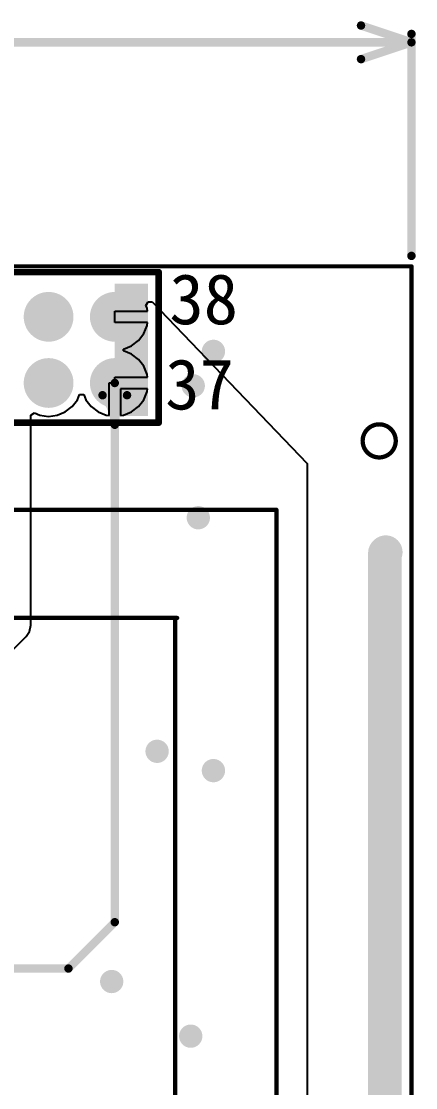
# Model space of a CAD drawing. Header units: inches. Extents: x 32166 to 66782, y 2386 to 7162.
# Drawn here: x 33063.9 to 33183.1, y 3490 to 3812.3 of the extents above; entities that cross this region are included whole.
import ezdxf

# ---------------------------------------------------------------- set-up
doc = ezdxf.new("R2010")
doc.units = ezdxf.units.IN
doc.header["$LTSCALE"] = 0.64311
doc.header["$MEASUREMENT"] = 0
doc.layers.get('0').update_dxf_attribs({"linetype": 'CONTINUOUS'})
for name, color, linetype in [('BOTTOMLAYER', 5, 'CONTINUOUS'), ('BOTTOMOVERLAY', 54, 'CONTINUOUS'), ('BOTTOMSOLDER', 6, 'CONTINUOUS'), ('KEEPOUTLAYER', 6, 'CONTINUOUS'), ('MIDLAYER1', 16, 'CONTINUOUS'), ('MIDLAYER2', 76, 'CONTINUOUS'), ('MULTILAYER', 9, 'CONTINUOUS'), ('TOPLAYER', 1, 'CONTINUOUS'), ('TOPOVERLAY', 2, 'CONTINUOUS'), ('TOPSOLDER', 216, 'CONTINUOUS')]:
    doc.layers.add(name, color=color, linetype=linetype)
doc.styles.get("Standard").update_dxf_attribs({"font": 'txt', "width": 0.8})

# ---------------------------------------------------------------- blocks, each defined once
blk = doc.blocks.new('H______19_2_2_0_3')
at = {"layer": 'BOTTOMLAYER', "const_width": 0.65}
for points in [[(15.675, 1, 1), (16.325, 1, 1)], [(17.675, 1, 1), (18.325, 1, 1)], [(15.675, -1, 1), (16.325, -1, 1)], [(17.675, -1, 1), (18.325, -1, 1)]]:
    blk.add_lwpolyline(points, format="xyb", close=True, dxfattribs=at)
at = {"layer": 'BOTTOMOVERLAY', "const_width": 0.2}
for points in [[(-19.2, 2.35), (19.325, 2.35)], [(19.325, -2.2), (19.325, 2.35)], [(-19.2, -2.2), (19.325, -2.2)]]:
    blk.add_lwpolyline(points, dxfattribs=at)
at = {"layer": 'BOTTOMOVERLAY', "const_width": 0.1}
for points in [[(19.275, 2.35, 1), (19.375, 2.35, 1)], [(19.275, 2.35, 1), (19.375, 2.35, 1)], [(19.275, -2.2, 1), (19.375, -2.2, 1)], [(19.275, -2.2, 1), (19.375, -2.2, 1)]]:
    blk.add_lwpolyline(points, format="xyb", close=True, dxfattribs=at)
at = {"layer": 'BOTTOMSOLDER', "const_width": 0.752}
for points in [[(15.624, 1, 1), (16.376, 1, 1)], [(17.624, 1, 1), (18.376, 1, 1)], [(15.624, -1, 1), (16.376, -1, 1)], [(17.624, -1, 1), (18.376, -1, 1)]]:
    blk.add_lwpolyline(points, format="xyb", close=True, dxfattribs=at)
at = {"layer": 'MIDLAYER1', "const_width": 0.65}
for points in [[(15.675, 1, 1), (16.325, 1, 1)], [(17.675, 1, 1), (18.325, 1, 1)], [(15.675, -1, 1), (16.325, -1, 1)], [(17.675, -1, 1), (18.325, -1, 1)]]:
    blk.add_lwpolyline(points, format="xyb", close=True, dxfattribs=at)
at = {"layer": 'MIDLAYER2', "const_width": 0.65}
for points in [[(15.675, 1, 1), (16.325, 1, 1)], [(17.675, 1, 1), (18.325, 1, 1)], [(15.675, -1, 1), (16.325, -1, 1)], [(17.675, -1, 1), (18.325, -1, 1)]]:
    blk.add_lwpolyline(points, format="xyb", close=True, dxfattribs=at)
at = {"layer": 'MULTILAYER', "const_width": 0.65}
for points in [[(15.675, 1, 1), (16.325, 1, 1)], [(17.675, 1, 1), (18.325, 1, 1)], [(15.675, -1, 1), (16.325, -1, 1)], [(17.675, -1, 1), (18.325, -1, 1)]]:
    blk.add_lwpolyline(points, format="xyb", close=True, dxfattribs=at)
at = {"layer": 'TOPLAYER', "const_width": 0.65}
for points in [[(15.675, 1, 1), (16.325, 1, 1)], [(17.675, 1, 1), (18.325, 1, 1)], [(15.675, -1, 1), (16.325, -1, 1)], [(17.675, -1, 1), (18.325, -1, 1)]]:
    blk.add_lwpolyline(points, format="xyb", close=True, dxfattribs=at)
at = {"layer": 'TOPSOLDER', "const_width": 0.752}
for points in [[(15.624, 1, 1), (16.376, 1, 1)], [(17.624, 1, 1), (18.376, 1, 1)], [(15.624, -1, 1), (16.376, -1, 1)], [(17.624, -1, 1), (18.376, -1, 1)]]:
    blk.add_lwpolyline(points, format="xyb", close=True, dxfattribs=at)
at = {"layer": 'BOTTOMOVERLAY'}
for s, p in [('38', (19.65, 0.775)), ('37', (19.525, -1.8))]:
    blk.add_text(s, height=1.524, dxfattribs=at).set_placement(p)

msp = doc.modelspace()

# ---------------------------------------------------------------- linework, layer by layer
at = {"layer": 'KEEPOUTLAYER', "const_width": 1.28}
for points in [[(32671.81, 3738.23), (33181.81, 3738.23)], [(33181.81, 2983.06), (33181.81, 3738.23)]]:
    msp.add_lwpolyline(points, dxfattribs=at)
at = {"layer": 'KEEPOUTLAYER'}
for points, const_width in [([(33181.49, 3738.23, 1), (33182.13, 3738.23, 1)], 0.638), ([(33181.49, 3738.23, 1), (33182.13, 3738.23, 1)], 0.638), ([(33177.06, 3685.48, 1), (33167.06, 3685.48, 1)], 1.3), ([(33177.06, 3685.48, 1), (33167.06, 3685.48, 1)], 1.3), ([(33166.73, 3685.48, 1), (33167.38, 3685.48, 1)], 0.65), ([(33166.73, 3685.48, 1), (33167.38, 3685.48, 1)], 0.65), ([(33176.73, 3685.48, 1), (33177.38, 3685.48, 1)], 0.65), ([(33176.73, 3685.48, 1), (33177.38, 3685.48, 1)], 0.65)]:
    msp.add_lwpolyline(points, format="xyb", close=True, dxfattribs=dict(at, const_width=const_width))
at = {"layer": 'MIDLAYER1', "const_width": 2.5}
for points in [[(33120.72, 3712.54, 1), (33123.22, 3712.54, 1)], [(33114.62, 3702.13, 1), (33117.12, 3702.13, 1)], [(33116.15, 3662.25, 1), (33118.65, 3662.25, 1)], [(33103.7, 3591.64, 1), (33106.2, 3591.64, 1)], [(33120.72, 3585.8, 1), (33123.22, 3585.8, 1)], [(33089.99, 3522.04, 1), (33092.49, 3522.04, 1)], [(33113.86, 3505.53, 1), (33116.36, 3505.53, 1)]]:
    msp.add_lwpolyline(points, format="xyb", close=True, dxfattribs=at)
at = {"layer": 'MIDLAYER2', "const_width": 2.5}
for points in [[(33120.72, 3712.54, 1), (33123.22, 3712.54, 1)], [(33114.62, 3702.13, 1), (33117.12, 3702.13, 1)], [(33116.15, 3662.25, 1), (33118.65, 3662.25, 1)], [(33103.7, 3591.64, 1), (33106.2, 3591.64, 1)], [(33120.72, 3585.8, 1), (33123.22, 3585.8, 1)], [(33089.99, 3522.04, 1), (33092.49, 3522.04, 1)], [(33113.86, 3505.53, 1), (33116.36, 3505.53, 1)]]:
    msp.add_lwpolyline(points, format="xyb", close=True, dxfattribs=at)
at = {"layer": 'MULTILAYER', "const_width": 2.5}
for points in [[(33120.72, 3712.54, 1), (33123.22, 3712.54, 1)], [(33114.62, 3702.13, 1), (33117.12, 3702.13, 1)], [(33116.15, 3662.25, 1), (33118.65, 3662.25, 1)], [(33103.7, 3591.64, 1), (33106.2, 3591.64, 1)], [(33120.72, 3585.8, 1), (33123.22, 3585.8, 1)], [(33089.99, 3522.04, 1), (33092.49, 3522.04, 1)], [(33113.86, 3505.53, 1), (33116.36, 3505.53, 1)]]:
    msp.add_lwpolyline(points, format="xyb", close=True, dxfattribs=at)
at = {"layer": 'TOPLAYER'}
for p, q in [((33101.55, 3726.45), (33102.26, 3727.51)), ((33101.91, 3725.59), (33101.55, 3726.45)), ((33102.26, 3727.51), (33103.49, 3727.51)), ((33103.49, 3727.51), (33150.32, 3678.68)), ((33092.16, 3721.23), (33092.16, 3724.73)), ((33092.16, 3724.73), (33102.02, 3724.73)), ((33102.02, 3724.73), (33101.91, 3725.59)), ((33102.02, 3721.23), (33092.16, 3721.23)), ((33100.9, 3717.93), (33101.91, 3720.37)), ((33101.91, 3720.37), (33102.02, 3721.23)), ((33099.3, 3715.85), (33100.9, 3717.93)), ((33094.78, 3713.24), (33097.21, 3714.24)), ((33097.21, 3714.24), (33099.3, 3715.85)), ((33094.78, 3712.72), (33094.78, 3713.24)), ((33097.21, 3711.71), (33094.78, 3712.72)), ((33099.3, 3710.11), (33097.21, 3711.71)), ((33100.9, 3708.02), (33099.3, 3710.11)), ((33101.91, 3705.59), (33100.9, 3708.02)), ((33092.16, 3702.98), (33092.16, 3704.73)), ((33092.16, 3704.73), (33102.02, 3704.73)), ((33102.02, 3704.73), (33101.91, 3705.59)), ((33090.42, 3693.12), (33090.42, 3702.98)), ((33090.42, 3702.98), (33092.16, 3702.98)), ((33102.02, 3701.23), (33093.92, 3701.23)), ((33093.92, 3701.23), (33093.92, 3693.12)), ((33101.91, 3700.37), (33102.02, 3701.23)), ((33079.3, 3695.85), (33080.9, 3697.93)), ((33080.9, 3697.93), (33081.53, 3699.46)), ((33081.53, 3699.46), (33082.8, 3699.46)), ((33082.8, 3699.46), (33083.43, 3697.93)), ((33083.43, 3697.93), (33085.04, 3695.85)), ((33099.3, 3695.85), (33100.9, 3697.93)), ((33100.9, 3697.93), (33101.91, 3700.37)), ((33074.78, 3693.24), (33077.21, 3694.24)), ((33077.21, 3694.24), (33079.3, 3695.85)), ((33085.04, 3695.85), (33087.12, 3694.24)), ((33087.12, 3694.24), (33089.56, 3693.24)), ((33094.78, 3693.24), (33097.21, 3694.24)), ((33097.21, 3694.24), (33099.3, 3695.85)), ((33066.8, 3693.23), (33067.86, 3693.94)), ((33066.8, 3629.75), (33066.8, 3693.23)), ((33067.86, 3693.94), (33069.56, 3693.24)), ((33069.56, 3693.24), (33072.17, 3692.89)), ((33072.17, 3692.89), (33074.78, 3693.24)), ((33089.56, 3693.24), (33090.42, 3693.12)), ((33093.92, 3693.12), (33094.78, 3693.24)), ((33150.32, 3678.68), (33150.32, 3053.64)), ((33066.43, 3627.89), (33066.8, 3629.75)), ((33065.38, 3626.31), (33066.43, 3627.89)), ((33047.61, 3608.54), (33065.38, 3626.31)), ((33065.38, 3626.31), (33065.38, 3626.31))]:
    msp.add_line(p, q, dxfattribs=at)
for points, const_width in [([(33120.72, 3712.54, 1), (33123.22, 3712.54, 1)], 2.5), ([(33091.53, 3702.98, 1), (33092.8, 3702.98, 1)], 1.27), ([(33114.62, 3702.13, 1), (33117.12, 3702.13, 1)], 2.5), ([(33087.83, 3699.28, 1), (33089.1, 3699.28, 1)], 1.27), ([(33095.23, 3699.28, 1), (33096.5, 3699.28, 1)], 1.27), ([(33091.53, 3690.35, 1), (33092.8, 3690.35, 1)], 1.27), ([(33091.53, 3690.35, 1), (33092.8, 3690.35, 1)], 1.27), ([(33116.15, 3662.25, 1), (33118.65, 3662.25, 1)], 2.5), ([(33171.25, 3651.58, 1), (33176.33, 3651.58, 1)], 5.08), ([(33171.25, 3651.58, 1), (33176.33, 3651.58, 1)], 5.08), ([(33171.5, 3651.84, 1), (33176.58, 3651.84, 1)], 5.08), ([(33103.7, 3591.64, 1), (33106.2, 3591.64, 1)], 2.5), ([(33120.72, 3585.8, 1), (33123.22, 3585.8, 1)], 2.5), ([(33091.53, 3539.98, 1), (33092.8, 3539.98, 1)], 1.27), ([(33091.53, 3539.98, 1), (33092.8, 3539.98, 1)], 1.27), ([(33077.53, 3525.98, 1), (33078.8, 3525.98, 1)], 1.27), ([(33077.53, 3525.98, 1), (33078.8, 3525.98, 1)], 1.27), ([(33089.99, 3522.04, 1), (33092.49, 3522.04, 1)], 2.5), ([(33113.86, 3505.53, 1), (33116.36, 3505.53, 1)], 2.5)]:
    msp.add_lwpolyline(points, format="xyb", close=True, dxfattribs=dict(at, const_width=const_width))
for points, const_width in [([(33092.17, 3539.98), (33092.17, 3702.98)], 2.54), ([(33173.79, 3651.58), (33174.04, 3651.84)], 10.16), ([(33173.79, 3034.87), (33173.79, 3651.58)], 10.16), ([(33078.17, 3525.98), (33092.17, 3539.98)], 2.54), ([(32720.17, 3525.98), (33078.17, 3525.98)], 2.54)]:
    msp.add_lwpolyline(points, dxfattribs=dict(at, const_width=const_width))
at = {"layer": 'TOPLAYER', "const_width": 2.54}
for points in [[(33088.47, 3699.28, -0.198912), (33092.17, 3690.35)], [(33092.17, 3690.35, -0.198912), (33095.87, 3699.28)]]:
    msp.add_lwpolyline(points, format="xyb", dxfattribs=at)
at = {"layer": 'TOPLAYER'}
msp.add_solid([(33092.17, 3692.98), (33102.17, 3692.98), (33092.17, 3732.98), (33102.17, 3732.98)], dxfattribs=at)
at = {"layer": 'TOPOVERLAY'}
for points, const_width in [([(33166.57, 3811.04), (33181.81, 3805.96)], 2.54), ([(32959.82, 3805.96), (33181.81, 3805.96)], 2.54), ([(33166.57, 3800.88), (33181.81, 3805.96)], 2.54), ([(33181.81, 3741.4), (33181.81, 3808.5)], 2.54), ([(32713.81, 3664.66), (33141.01, 3664.66)], 1.28), ([(33141.01, 3062.06), (33141.01, 3664.66)], 1.28), ([(32743.81, 3631.96), (33111.01, 3631.96)], 1.28), ([(33110.41, 3142.23), (33110.41, 3631.83)], 1.28)]:
    msp.add_lwpolyline(points, dxfattribs=dict(at, const_width=const_width))
for points, const_width in [([(33165.93, 3811.04, 1), (33167.2, 3811.04, 1)], 1.27), ([(33181.17, 3808.5, 1), (33182.44, 3808.5, 1)], 1.27), ([(33181.17, 3805.96, 1), (33182.44, 3805.96, 1)], 1.27), ([(33181.17, 3805.96, 1), (33182.44, 3805.96, 1)], 1.27), ([(33181.17, 3805.96, 1), (33182.44, 3805.96, 1)], 1.27), ([(33165.93, 3800.88, 1), (33167.2, 3800.88, 1)], 1.27), ([(33181.17, 3741.4, 1), (33182.44, 3741.4, 1)], 1.27), ([(33140.69, 3664.66, 1), (33141.33, 3664.66, 1)], 0.638), ([(33140.69, 3664.66, 1), (33141.33, 3664.66, 1)], 0.638), ([(33110.09, 3631.83, 1), (33110.73, 3631.83, 1)], 0.638), ([(33110.69, 3631.96, 1), (33111.33, 3631.96, 1)], 0.638)]:
    msp.add_lwpolyline(points, format="xyb", close=True, dxfattribs=dict(at, const_width=const_width))
at = {"layer": 'TOPSOLDER', "const_width": 3.52}
for points in [[(33120.21, 3712.54, 1), (33123.73, 3712.54, 1)], [(33114.12, 3702.13, 1), (33117.63, 3702.13, 1)], [(33115.64, 3662.25, 1), (33119.16, 3662.25, 1)], [(33103.19, 3591.64, 1), (33106.71, 3591.64, 1)], [(33120.21, 3585.8, 1), (33123.73, 3585.8, 1)], [(33089.48, 3522.04, 1), (33092.99, 3522.04, 1)], [(33113.35, 3505.53, 1), (33116.87, 3505.53, 1)]]:
    msp.add_lwpolyline(points, format="xyb", close=True, dxfattribs=at)

# ---------------------------------------------------------------- block references
at = {"xscale": 10, "yscale": 10, "zscale": 10}
msp.add_blockref('H______19_2_2_0_3', (32912.17, 3712.98), dxfattribs=at)

doc.saveas('drawing.dxf')
